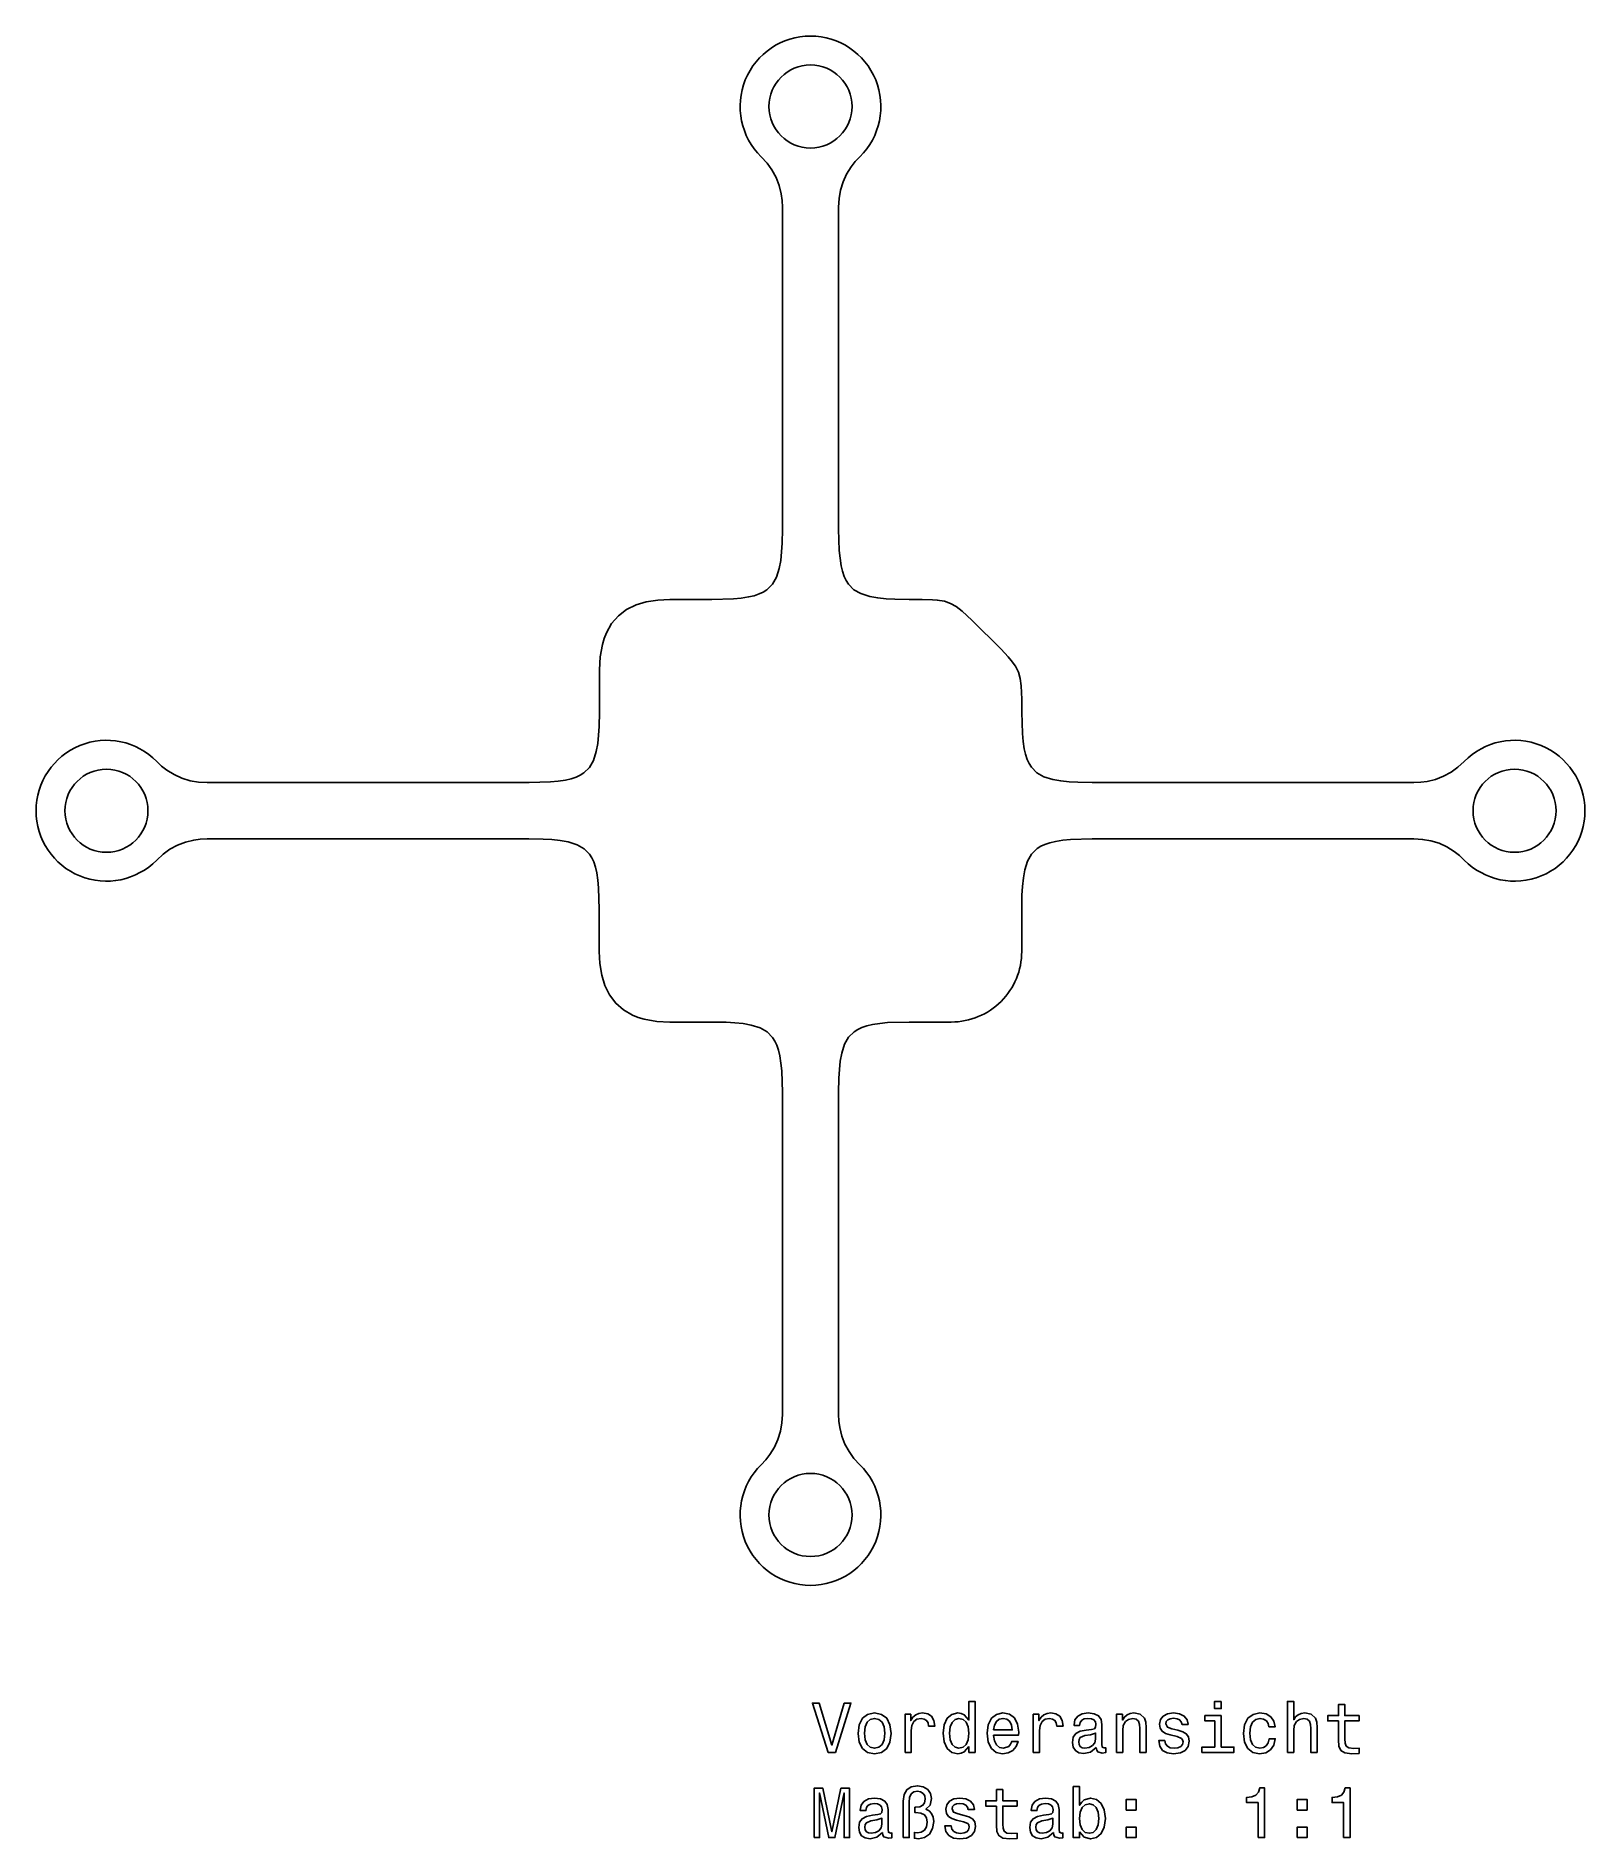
# Model space of a CAD drawing. Extents: x 540 to 650, y 348 to 476.
import ezdxf

# ---------------------------------------------------------------- set-up
doc = ezdxf.new("R2010")
doc.units = 0
doc.layers.get('0').update_dxf_attribs({"linetype": 'CONTINUOUS'})

msp = doc.modelspace()

# ---------------------------------------------------------------- linework, layer by layer
at = {"color": 7}
for p, q in [((592.5, 440.5), (592.5, 463.358582)), ((596.5, 463.358582), (596.5, 440.498077)), ((551.641418, 422.5), (574.509338, 422.5)), ((614.5, 422.5), (637.358582, 422.5)), ((574.5, 418.5), (551.641418, 418.5)), ((637.358582, 418.5), (614.5, 418.5)), ((592.5, 400.5), (592.5, 377.641418)), ((596.5, 377.641418), (596.5, 400.5))]:
    msp.add_line(p, q, dxfattribs=at)
at = {"color": 7, "ltscale": 0.074626}
msp.add_line((584.514954, 435.5), (587.5, 435.5), dxfattribs=at)
at = {"color": 7, "ltscale": 0.023096}
msp.add_line((601.503235, 435.498077), (602.427063, 435.498657), dxfattribs=at)
at = {"color": 7, "ltscale": 0.073176}
msp.add_line((605.96582, 434.03421), (608.035522, 431.964478), dxfattribs=at)
at = {"color": 7, "ltscale": 0.075467}
msp.add_line((579.514954, 430.509338), (579.509338, 427.490662), dxfattribs=at)
at = {"color": 7, "ltscale": 0.023223}
msp.add_line((609.5, 427.5), (609.5, 428.428925), dxfattribs=at)
at = {"color": 7, "ltscale": 0.075}
for p, q in [((579.5, 413.5), (579.5, 410.5)), ((609.5, 410.5), (609.5, 413.5)), ((587.5, 405.5), (584.5, 405.5)), ((604.5, 405.5), (601.5, 405.5))]:
    msp.add_line(p, q, dxfattribs=at)
at = {"color": 7}
for points in [[(592.5, 463.358582), (592.480164, 463.833618), (592.419678, 464.296967), (592.274292, 464.893372), (592.054199, 465.461487), (591.760437, 465.99762), (591.41095, 466.48053), (591, 466.929291)], [(598, 466.929291), (597.674683, 466.582581), (597.386108, 466.215027), (597.061951, 465.693726), (596.810303, 465.138855), (596.633057, 464.553772), (596.532837, 463.966156), (596.5, 463.358582)], [(587.5, 435.5), (589.027466, 435.545837), (589.574402, 435.596893), (590.099609, 435.677216), (590.493835, 435.768372), (590.862427, 435.890839), (591.150146, 436.024567), (591.409668, 436.189423), (591.803162, 436.580353), (592.084412, 437.077209), (592.281128, 437.702423), (592.383362, 438.271484), (592.446594, 438.870453), (592.482056, 439.488678), (592.5, 440.5)], [(596.5, 440.498077), (596.545837, 438.969604), (596.596985, 438.422333), (596.677307, 437.89679), (596.768555, 437.50238), (596.891174, 437.133636), (597.024963, 436.845825), (597.189941, 436.586182), (597.581177, 436.192749), (598.078369, 435.911682), (598.703979, 435.71524), (599.273499, 435.613342), (599.872864, 435.550476), (600.491394, 435.51535), (601.503235, 435.498077)], [(579.514954, 430.509338), (579.563354, 431.427795), (579.719971, 432.313812), (579.845947, 432.736786), (580.007324, 433.141235), (580.375366, 433.784637), (580.857361, 434.336914), (581.442322, 434.779938), (582.110535, 435.108673), (582.838623, 435.329132), (583.663208, 435.460175), (584.514954, 435.5)], [(602.427063, 435.498657), (603.172119, 435.480469), (603.498291, 435.454041), (604.009277, 435.36795), (604.450623, 435.218872), (604.855957, 434.995178), (605.274658, 434.67865), (605.96582, 434.03421)], [(608.035522, 431.964478), (608.548706, 431.424957), (608.760315, 431.17572), (609.060303, 430.753693), (609.266663, 430.336487), (609.394897, 429.892059), (609.467041, 429.372589), (609.5, 428.428925)], [(574.509338, 422.5), (576.033875, 422.545715), (576.579895, 422.59668), (577.104187, 422.676819), (577.497803, 422.767822), (577.865845, 422.889984), (578.15332, 423.023438), (578.41272, 423.187897), (578.806213, 423.577972), (579.087952, 424.073822), (579.285522, 424.697815), (579.388672, 425.265656), (579.452881, 425.863525), (579.489502, 426.480682), (579.509338, 427.490662)], [(609.5, 427.5), (609.545837, 425.972534), (609.596863, 425.425598), (609.677185, 424.90036), (609.768372, 424.506165), (609.890869, 424.137604), (610.024597, 423.849854), (610.189453, 423.590302), (610.580322, 423.196869), (611.077209, 422.915588), (611.702393, 422.718872), (612.271484, 422.616669), (612.870422, 422.553436), (613.488647, 422.517944), (614.5, 422.5)], [(548.07074, 424), (548.417419, 423.674652), (548.784973, 423.386078), (549.306274, 423.061951), (549.861145, 422.810303), (550.446228, 422.633057), (551.033875, 422.532806), (551.641418, 422.5)], [(637.358582, 422.5), (637.833618, 422.519867), (638.296997, 422.580322), (638.893372, 422.725739), (639.461487, 422.945831), (639.99762, 423.239594), (640.48053, 423.589081), (640.92926, 424)], [(551.641418, 418.5), (551.166382, 418.480133), (550.703003, 418.419678), (550.106628, 418.274261), (549.538513, 418.054169), (549.00238, 417.760406), (548.51947, 417.410919), (548.07074, 417)], [(579.5, 413.5), (579.454163, 415.027466), (579.403137, 415.574402), (579.322815, 416.09964), (579.231628, 416.493835), (579.109131, 416.862396), (578.975403, 417.150146), (578.810547, 417.409698), (578.419678, 417.803131), (577.922791, 418.084412), (577.297607, 418.281128), (576.728516, 418.383331), (576.129578, 418.446564), (575.511353, 418.482056), (574.5, 418.5)], [(614.5, 418.5), (612.972534, 418.454163), (612.425598, 418.403107), (611.900391, 418.322784), (611.506165, 418.231628), (611.137573, 418.109161), (610.849854, 417.975433), (610.590332, 417.810577), (610.196838, 417.419647), (609.915588, 416.922791), (609.718872, 416.297577), (609.616638, 415.728516), (609.553406, 415.129547), (609.517944, 414.511322), (609.5, 413.5)], [(640.92926, 417), (640.582581, 417.325348), (640.215027, 417.613922), (639.693726, 417.938049), (639.138855, 418.189697), (638.553772, 418.366943), (637.966125, 418.467194), (637.358582, 418.5)], [(584.5, 405.5), (583.579956, 405.546722), (582.692139, 405.701965), (582.26825, 405.827484), (581.862915, 405.988464), (581.218323, 406.356018), (580.664978, 406.838013), (580.22113, 407.423401), (579.891907, 408.092316), (579.671082, 408.821198), (579.539856, 409.647003), (579.5, 410.5)], [(592.5, 400.5), (592.454163, 402.027466), (592.403137, 402.574402), (592.322815, 403.09964), (592.231628, 403.493835), (592.109131, 403.862396), (591.975403, 404.150146), (591.810547, 404.409698), (591.419678, 404.803131), (590.922791, 405.084412), (590.297607, 405.281128), (589.728516, 405.383331), (589.129578, 405.446564), (588.511353, 405.482056), (587.5, 405.5)], [(601.5, 405.5), (599.972534, 405.454163), (599.425598, 405.403107), (598.900391, 405.322784), (598.506165, 405.231628), (598.137573, 405.109161), (597.849854, 404.975433), (597.590332, 404.810577), (597.196838, 404.419647), (596.915588, 403.922791), (596.718872, 403.297577), (596.616638, 402.728516), (596.553406, 402.129547), (596.517944, 401.511322), (596.5, 400.5)], [(591, 374.070709), (591.325317, 374.417419), (591.613892, 374.784973), (591.938049, 375.306274), (592.189697, 375.861145), (592.366943, 376.446228), (592.467163, 377.033844), (592.5, 377.641418)], [(596.5, 377.641418), (596.519836, 377.166382), (596.580322, 376.703033), (596.725708, 376.106628), (596.945801, 375.538513), (597.239563, 375.00238), (597.58905, 374.51947), (598, 374.070709)]]:
    msp.add_lwpolyline(points, dxfattribs=at)
for points in [[(596.895508, 357.148407), (596.018005, 354.167877), (595.115295, 357.148407), (594.636169, 357.148407), (595.765869, 353.643372), (596.270203, 353.643372), (597.374634, 357.148407)], [(605.746399, 354.061951), (605.746399, 353.643372), (606.190186, 353.643372), (606.190186, 357.264404), (605.751465, 357.264404), (605.751465, 355.938049), (605.413574, 356.32132), (605.206787, 356.412109), (604.969727, 356.447418), (604.541077, 356.346527), (604.208191, 356.064117), (603.991333, 355.610229), (603.91571, 355), (603.991333, 354.389771), (604.208191, 353.930847), (604.541077, 353.643372), (604.969727, 353.547546), (605.206787, 353.582855), (605.418579, 353.673645)], [(623.670044, 357.264404), (623.200989, 357.264404), (623.200989, 356.760101), (623.670044, 356.760101)], [(628.3703, 353.643372), (628.814087, 353.643372), (628.814087, 355.206787), (628.859497, 355.56485), (629.005737, 355.827087), (629.232727, 355.988464), (629.535278, 356.048981), (629.777344, 355.998566), (629.92865, 355.862396), (630.004333, 355.635437), (630.029541, 355.332855), (630.029541, 353.643372), (630.473328, 353.643372), (630.473328, 355.423645), (630.453186, 355.781708), (630.362366, 356.079254), (630.064819, 356.351593), (629.600891, 356.447418), (629.348694, 356.412109), (629.131836, 356.316284), (628.950317, 356.164978), (628.814087, 355.958221), (628.814087, 357.264404), (628.3703, 357.264404)], [(597.878967, 354.994965), (597.959656, 354.379669), (598.19165, 353.925781), (598.559814, 353.643372), (599.054016, 353.547546), (599.543213, 353.643372), (599.911377, 353.920746), (600.143372, 354.374634), (600.229126, 354.994965), (600.143372, 355.610229), (599.911377, 356.069153), (599.543213, 356.346527), (599.054016, 356.447418), (598.559814, 356.346527), (598.19165, 356.064117), (597.959656, 355.610229)], [(598.332825, 355), (598.378235, 355.453888), (598.51947, 355.781708), (598.746399, 355.983429), (599.054016, 356.054047), (599.356628, 355.983429), (599.583557, 355.786743), (599.724792, 355.453888), (599.775208, 355), (599.724792, 354.541077), (599.583557, 354.208221), (599.356628, 354.00647), (599.054016, 353.940918), (598.746399, 354.00647), (598.51947, 354.208221), (598.378235, 354.541077)], [(601.212524, 353.643372), (601.656311, 353.643372), (601.656311, 355.19165), (601.701721, 355.56485), (601.837891, 355.832123), (602.059814, 355.99353), (602.357361, 356.048981), (602.579224, 356.013702), (602.745667, 355.912811), (602.846558, 355.741364), (602.881836, 355.509369), (603.330688, 355.509369), (603.270203, 355.917877), (603.10376, 356.210388), (602.826355, 356.386902), (602.44812, 356.447418), (602.190918, 356.407074), (601.968994, 356.306183), (601.772339, 356.134735), (601.615967, 355.90274), (601.615967, 356.351593), (601.212524, 356.351593)], [(605.04541, 356.048981), (605.337891, 355.978394), (605.559814, 355.781708), (605.690918, 355.453888), (605.741333, 355), (605.690918, 354.541077), (605.559814, 354.213257), (605.337891, 354.011536), (605.04541, 353.945953), (604.768005, 354.011536), (604.556213, 354.213257), (604.414978, 354.546112), (604.369568, 355), (604.414978, 355.448853), (604.556213, 355.776642), (604.768005, 355.978394)], [(607.50647, 354.868866), (609.281677, 354.868866), (609.286743, 355.075653), (609.206055, 355.655609), (608.984131, 356.089325), (608.631104, 356.351593), (608.162109, 356.447418), (607.703186, 356.346527), (607.350159, 356.064117), (607.123169, 355.605194), (607.04248, 355), (607.118164, 354.379669), (607.345093, 353.925781), (607.693054, 353.643372), (608.146973, 353.547546), (608.540344, 353.613098), (608.863098, 353.784576), (609.100159, 354.056915), (609.236328, 354.420013), (608.797546, 354.420013), (608.706787, 354.218292), (608.575623, 354.067017), (608.202454, 353.945953), (607.914978, 354.001434), (607.69812, 354.177948), (607.556946, 354.465424), (607.50647, 354.85376)], [(607.50647, 355.242065), (607.561951, 355.590057), (607.69812, 355.84726), (607.904907, 356.003601), (608.177246, 356.059082), (608.444519, 356.003601), (608.651306, 355.84726), (608.777405, 355.590057), (608.822754, 355.242065)], [(610.320618, 353.643372), (610.764404, 353.643372), (610.764404, 355.19165), (610.809814, 355.56485), (610.945984, 355.832123), (611.167847, 355.99353), (611.465393, 356.048981), (611.687317, 356.013702), (611.85376, 355.912811), (611.95459, 355.741364), (611.989929, 355.509369), (612.438782, 355.509369), (612.378235, 355.917877), (612.211792, 356.210388), (611.934448, 356.386902), (611.556213, 356.447418), (611.299011, 356.407074), (611.077087, 356.306183), (610.880432, 356.134735), (610.72406, 355.90274), (610.72406, 356.351593), (610.320618, 356.351593)], [(614.799011, 353.996399), (614.799011, 353.981262), (614.824219, 353.809784), (614.899841, 353.688751), (615.21759, 353.592926), (615.464722, 353.63327), (615.464722, 353.976227), (615.358765, 353.96109), (615.21759, 354.026642), (615.192383, 354.228394), (615.192383, 355.630402), (615.131836, 355.988464), (614.955322, 356.240631), (614.647705, 356.391937), (614.213989, 356.447418), (613.790344, 356.386902), (613.477661, 356.215424), (613.281006, 355.94812), (613.215393, 355.595093), (613.215393, 355.56485), (613.613831, 355.56485), (613.649109, 355.776642), (613.760071, 355.927948), (613.94165, 356.018738), (614.198853, 356.054047), (614.445984, 356.028809), (614.622498, 355.953156), (614.728394, 355.822052), (614.763672, 355.640503), (614.74353, 355.42868), (614.662842, 355.322754), (614.461121, 355.272339), (614.082825, 355.231995), (613.649109, 355.141205), (613.341492, 354.979828), (613.159912, 354.727661), (613.104492, 354.354462), (613.154907, 354.021606), (613.311218, 353.774506), (613.563416, 353.618164), (613.911377, 353.562683), (614.380432, 353.668579)], [(616.226196, 353.643372), (616.670044, 353.643372), (616.670044, 355.206787), (616.715393, 355.56485), (616.861694, 355.827087), (617.088623, 355.988464), (617.391235, 356.048981), (617.633301, 355.998566), (617.784607, 355.862396), (617.860229, 355.635437), (617.885437, 355.332855), (617.885437, 353.643372), (618.329224, 353.643372), (618.329224, 355.423645), (618.309082, 355.781708), (618.218323, 356.079254), (617.920776, 356.351593), (617.456787, 356.447418), (617.199585, 356.412109), (616.982727, 356.316284), (616.796082, 356.154907), (616.649841, 355.938049), (616.649841, 356.351593), (616.226196, 356.351593)], [(620.588623, 355.221893), (620.159912, 355.322754), (619.842224, 355.438751), (619.736328, 355.675781), (619.766602, 355.842224), (619.872498, 355.963257), (620.043945, 356.03891), (620.291077, 356.069153), (620.528076, 356.03891), (620.714722, 355.94812), (620.835754, 355.811951), (620.886169, 355.630402), (621.319885, 355.630402), (621.319885, 355.640503), (621.244263, 355.968292), (621.037476, 356.225494), (620.714722, 356.386902), (620.291077, 356.447418), (619.862366, 356.386902), (619.549683, 356.220459), (619.353027, 355.973328), (619.29248, 355.660675), (619.337891, 355.358063), (619.479126, 355.14624), (619.711121, 354.994965), (620.049011, 354.889038), (620.543213, 354.768005), (620.845825, 354.641937), (620.926514, 354.541077), (620.956787, 354.389771), (620.911377, 354.203156), (620.790344, 354.061951), (620.593689, 353.971191), (620.331421, 353.940918), (620.054016, 353.971191), (619.852295, 354.077087), (619.716125, 354.248566), (619.660645, 354.485596), (619.231995, 354.485596), (619.302612, 354.082123), (619.509338, 353.789612), (619.837158, 353.613098), (620.291077, 353.547546), (620.765137, 353.613098), (621.113098, 353.789612), (621.324951, 354.072052), (621.400574, 354.440216), (621.345093, 354.757935), (621.188782, 354.974792), (620.93158, 355.115997)], [(623.654907, 354.016571), (623.654907, 356.260803), (622.515137, 356.260803), (622.515137, 355.882568), (623.211121, 355.882568), (623.211121, 354.016571), (622.303345, 354.016571), (622.303345, 353.643372), (624.572754, 353.643372), (624.572754, 354.016571)], [(627.059082, 355.453888), (627.497864, 355.453888), (627.407043, 355.857361), (627.190186, 356.175079), (626.852295, 356.371765), (626.413574, 356.447418), (625.929382, 356.346527), (625.561218, 356.064117), (625.329224, 355.605194), (625.248535, 354.989899), (625.324219, 354.379669), (625.551147, 353.925781), (625.909241, 353.643372), (626.398438, 353.547546), (626.832153, 353.623199), (627.170044, 353.835022), (627.402039, 354.167877), (627.502869, 354.611664), (627.079224, 354.611664), (627.003601, 354.329254), (626.862366, 354.117432), (626.660645, 353.986298), (626.413574, 353.945953), (626.105896, 354.011536), (625.884033, 354.213257), (625.747864, 354.541077), (625.702454, 355.005035), (625.747864, 355.458923), (625.889038, 355.786743), (626.115967, 355.988464), (626.413574, 356.059082), (626.675781, 356.013702), (626.872498, 355.897705), (627.003601, 355.706055)], [(632.001465, 355.882568), (632.001465, 354.52594), (632.031677, 354.087189), (632.172913, 353.784576), (632.455322, 353.608063), (632.934448, 353.547546), (633.458923, 353.572754), (633.458923, 353.956055), (633.075623, 353.925781), (632.727661, 353.966125), (632.541077, 354.092224), (632.460388, 354.304047), (632.445251, 354.601593), (632.445251, 355.882568), (633.458923, 355.882568), (633.458923, 356.260803), (632.445251, 356.260803), (632.445251, 357.052582), (632.001465, 357.052582), (632.001465, 356.260803), (631.234863, 356.260803), (631.234863, 355.882568)], [(614.748535, 354.591492), (614.688049, 354.329254), (614.526672, 354.127533), (614.284607, 353.996399), (613.987061, 353.951019), (613.79541, 353.976227), (613.659241, 354.056915), (613.573486, 354.19812), (613.548279, 354.394806), (613.56842, 354.57132), (613.649109, 354.697418), (613.971924, 354.838623), (614.380432, 354.899139), (614.748535, 355.020172)], [(594.757202, 347.596527), (595.145508, 347.596527), (595.145508, 350.773773), (595.801147, 347.596527), (596.234863, 347.596527), (596.885437, 350.773773), (596.885437, 347.596527), (597.278809, 347.596527), (597.278809, 351.096527), (596.663574, 351.096527), (596.018005, 348.010071), (595.377502, 351.096527), (594.757202, 351.096527)], [(601.076355, 347.596527), (601.510071, 347.596527), (601.510071, 350.113098), (601.540344, 350.450989), (601.64624, 350.693054), (601.82782, 350.83429), (602.095093, 350.884705), (602.322021, 350.84436), (602.498535, 350.728363), (602.609497, 350.551849), (602.649841, 350.319885), (602.604492, 350.067719), (602.478394, 349.891205), (602.271606, 349.780243), (601.989197, 349.744934), (601.913574, 349.744934), (601.913574, 349.376801), (601.989197, 349.376801), (602.342224, 349.33139), (602.59436, 349.205322), (602.745667, 348.9935), (602.796082, 348.690918), (602.740662, 348.368134), (602.589355, 348.131104), (602.362366, 347.979797), (602.090088, 347.929382), (601.883301, 347.959625), (601.883301, 347.546082), (602.175781, 347.510803), (602.599426, 347.596527), (602.942383, 347.843658), (603.169312, 348.231964), (603.255066, 348.741333), (603.214722, 349.038879), (603.10376, 349.296082), (602.932251, 349.492767), (602.700317, 349.618866), (602.992798, 349.89624), (603.093689, 350.360229), (603.018005, 350.728363), (602.82135, 351.020874), (602.503601, 351.202423), (602.100159, 351.273041), (601.656311, 351.202423), (601.338623, 350.995667), (601.141907, 350.65271), (601.076355, 350.17865)], [(607.713257, 349.835724), (607.713257, 348.479095), (607.74353, 348.040344), (607.884705, 347.737732), (608.167175, 347.561218), (608.64624, 347.500702), (609.170776, 347.525909), (609.170776, 347.90921), (608.787476, 347.878937), (608.439453, 347.919281), (608.252869, 348.04538), (608.17218, 348.257202), (608.157043, 348.554749), (608.157043, 349.835724), (609.170776, 349.835724), (609.170776, 350.213959), (608.157043, 350.213959), (608.157043, 351.005737), (607.713257, 351.005737), (607.713257, 350.213959), (606.946655, 350.213959), (606.946655, 349.835724)], [(613.608765, 348.015106), (613.936584, 347.626801), (614.385437, 347.500702), (614.809082, 347.596527), (615.146973, 347.884003), (615.358765, 348.342926), (615.439453, 348.953156), (615.358765, 349.563385), (615.141907, 350.017273), (614.809082, 350.299683), (614.385437, 350.400574), (613.94165, 350.26944), (613.760071, 350.108063), (613.608765, 349.891205), (613.608765, 351.21756), (613.164978, 351.21756), (613.164978, 347.596527), (613.608765, 347.596527)], [(626.287476, 347.596527), (626.746399, 347.596527), (626.746399, 351.121735), (626.403442, 351.121735), (626.312683, 350.814117), (626.131104, 350.60733), (625.85376, 350.486298), (625.470459, 350.445953), (625.470459, 350.087891), (626.287476, 350.087891)], [(632.359497, 347.596527), (632.81842, 347.596527), (632.81842, 351.121735), (632.475525, 351.121735), (632.384705, 350.814117), (632.203186, 350.60733), (631.925781, 350.486298), (631.54248, 350.445953), (631.54248, 350.087891), (632.359497, 350.087891)], [(599.618896, 347.949554), (599.618896, 347.934418), (599.644104, 347.762939), (599.719727, 347.641907), (600.037476, 347.546082), (600.284607, 347.586426), (600.284607, 347.929382), (600.17865, 347.914246), (600.037476, 347.979797), (600.012268, 348.181549), (600.012268, 349.583557), (599.951721, 349.94162), (599.775208, 350.193787), (599.46759, 350.345093), (599.033875, 350.400574), (598.610229, 350.340057), (598.297546, 350.168579), (598.100891, 349.901276), (598.035278, 349.548248), (598.035278, 349.518005), (598.433716, 349.518005), (598.468994, 349.729797), (598.579956, 349.881104), (598.761536, 349.971893), (599.018738, 350.007202), (599.265869, 349.981964), (599.442383, 349.906311), (599.548279, 349.775208), (599.583557, 349.593658), (599.563416, 349.381836), (599.482727, 349.275909), (599.281006, 349.225494), (598.90271, 349.18515), (598.468994, 349.09436), (598.161377, 348.932983), (597.979797, 348.680817), (597.924377, 348.307617), (597.974792, 347.974762), (598.131104, 347.727661), (598.383301, 347.57132), (598.731262, 347.515839), (599.200317, 347.621735)], [(605.408508, 349.175049), (604.979797, 349.275909), (604.662109, 349.391907), (604.556213, 349.628937), (604.586426, 349.79538), (604.692383, 349.916412), (604.863831, 349.992065), (605.110962, 350.022308), (605.347961, 349.992065), (605.534607, 349.901276), (605.65564, 349.765106), (605.706055, 349.583557), (606.139771, 349.583557), (606.139771, 349.593658), (606.064148, 349.921448), (605.857361, 350.17865), (605.534607, 350.340057), (605.110962, 350.400574), (604.682251, 350.340057), (604.369568, 350.173615), (604.172913, 349.926483), (604.112366, 349.613831), (604.157776, 349.311218), (604.299011, 349.099396), (604.531006, 348.94812), (604.868896, 348.842194), (605.363098, 348.721161), (605.66571, 348.595093), (605.746399, 348.494232), (605.776672, 348.342926), (605.731262, 348.156311), (605.610229, 348.015106), (605.413574, 347.924347), (605.151306, 347.894073), (604.873901, 347.924347), (604.67218, 348.030243), (604.536011, 348.201721), (604.48053, 348.438751), (604.05188, 348.438751), (604.122498, 348.035278), (604.329224, 347.742767), (604.657043, 347.566254), (605.110962, 347.500702), (605.585022, 347.566254), (605.932983, 347.742767), (606.144836, 348.025208), (606.220459, 348.393372), (606.164978, 348.71109), (606.008667, 348.927948), (605.751465, 349.069153)], [(611.762939, 347.949554), (611.762939, 347.934418), (611.788208, 347.762939), (611.863831, 347.641907), (612.18158, 347.546082), (612.42865, 347.586426), (612.42865, 347.929382), (612.322754, 347.914246), (612.18158, 347.979797), (612.156311, 348.181549), (612.156311, 349.583557), (612.095825, 349.94162), (611.919312, 350.193787), (611.611694, 350.345093), (611.177979, 350.400574), (610.754333, 350.340057), (610.44165, 350.168579), (610.244934, 349.901276), (610.179382, 349.548248), (610.179382, 349.518005), (610.57782, 349.518005), (610.613098, 349.729797), (610.72406, 349.881104), (610.90564, 349.971893), (611.162842, 350.007202), (611.409912, 349.981964), (611.586426, 349.906311), (611.692383, 349.775208), (611.727661, 349.593658), (611.70752, 349.381836), (611.626831, 349.275909), (611.425049, 349.225494), (611.046814, 349.18515), (610.613098, 349.09436), (610.305481, 348.932983), (610.123901, 348.680817), (610.06842, 348.307617), (610.118896, 347.974762), (610.275208, 347.727661), (610.527405, 347.57132), (610.875366, 347.515839), (611.34436, 347.621735)], [(614.985596, 348.953156), (614.935181, 348.499268), (614.799011, 348.166412), (614.582153, 347.964691), (614.309814, 347.899109), (614.012268, 347.964691), (613.79541, 348.166412), (613.659241, 348.494232), (613.613831, 348.953156), (613.659241, 349.407043), (613.79541, 349.734863), (614.012268, 349.931549), (614.309814, 350.002136), (614.582153, 349.931549), (614.799011, 349.729797), (614.935181, 349.402008)], [(616.92218, 349.553314), (617.618164, 349.553314), (617.618164, 350.304749), (616.92218, 350.304749)], [(629.066284, 349.553314), (629.762268, 349.553314), (629.762268, 350.304749), (629.066284, 350.304749)], [(599.56842, 348.544647), (599.507935, 348.28241), (599.346558, 348.080688), (599.104492, 347.949554), (598.806946, 347.904175), (598.615295, 347.929382), (598.479126, 348.010071), (598.393372, 348.151276), (598.368164, 348.347961), (598.388306, 348.524475), (598.468994, 348.650574), (598.791809, 348.791779), (599.200317, 348.852295), (599.56842, 348.973328)], [(611.712524, 348.544647), (611.652039, 348.28241), (611.490662, 348.080688), (611.248535, 347.949554), (610.950989, 347.904175), (610.759338, 347.929382), (610.623169, 348.010071), (610.537476, 348.151276), (610.512268, 348.347961), (610.53241, 348.524475), (610.613098, 348.650574), (610.935852, 348.791779), (611.34436, 348.852295), (611.712524, 348.973328)], [(616.92218, 347.596527), (617.618164, 347.596527), (617.618164, 348.347961), (616.92218, 348.347961)], [(629.066284, 347.596527), (629.762268, 347.596527), (629.762268, 348.347961), (629.066284, 348.347961)]]:
    msp.add_lwpolyline(points, close=True, dxfattribs=at)
for centre in [(594.5, 470.5), (544.5, 420.5), (644.5, 420.5), (594.5, 370.5)]:
    msp.add_circle(centre, 2.95, dxfattribs=at)
for centre, start, end in [((594.5, 470.5), 314.427004, 225.572998), ((544.5, 420.5), 44.427003, 315.572997), ((644.5, 420.5), 224.427001, 135.572999), ((604.5, 410.5), 269.999997, 360), ((594.5, 370.5), 134.427002, 45.572996)]:
    msp.add_arc(centre, 5, start, end, dxfattribs=at)

doc.saveas('drawing.dxf')
